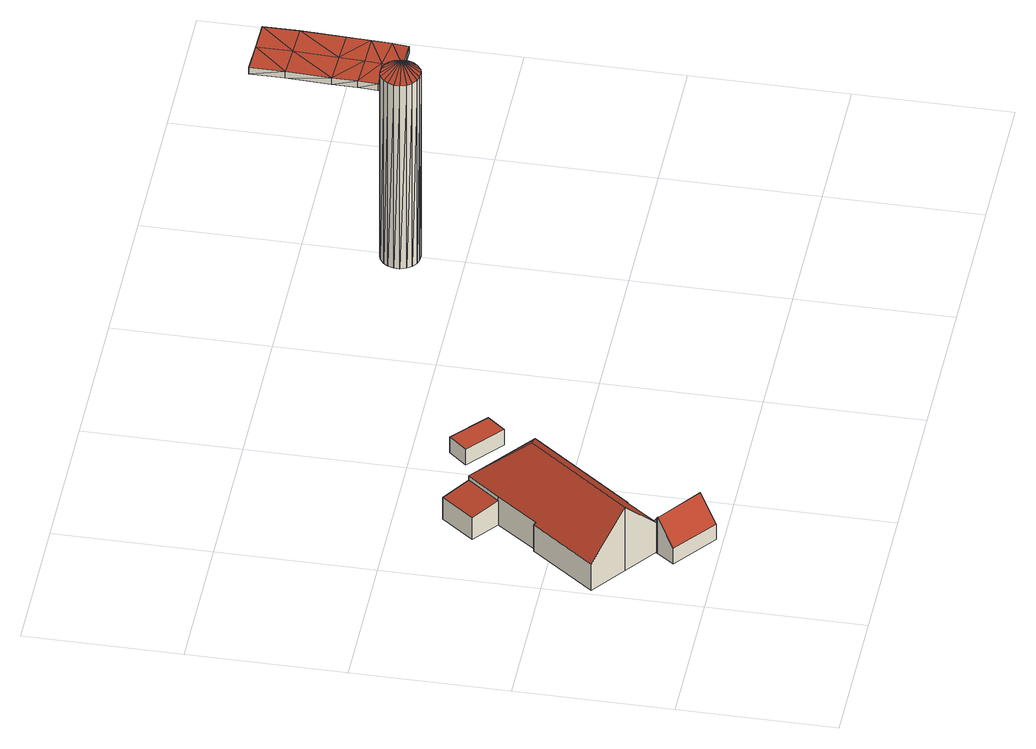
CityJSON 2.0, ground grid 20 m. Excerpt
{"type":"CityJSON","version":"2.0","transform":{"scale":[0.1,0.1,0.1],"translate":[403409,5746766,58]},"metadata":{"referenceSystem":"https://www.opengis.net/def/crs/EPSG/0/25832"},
"CityObjects":{
"building1":{"type":"Building","attributes":{"Gemeindeschluessel":"05515000","Geometrietyp2DReferenz":"3000","function":"31001_2460","roofType":"3100","measuredHeight":5.48},"geometry":[{"type":"Solid","lod":"2","boundaries":[[[[0,1,2,3]],[[4,5,1,0]],[[6,7,5,4]],[[8,9,7,6]],[[10,11,9,8]],[[12,13,11,10]],[[14,15,13,12]],[[3,2,15,14]],[[8,6,4,10]],[[0,3,14,12,10,4]],[[1,5,7,9,11,13,15,2]]]],"semantics":{"surfaces":[{"type":"WallSurface"},{"type":"RoofSurface"},{"type":"GroundSurface"}],"values":[[0,0,0,0,0,0,0,0,1,1,2]]}}]},
"building2":{"type":"Building","attributes":{"Gemeindeschluessel":"05515000","Geometrietyp2DReferenz":"3000","function":"31001_1000"},"address":[{"country":"Germany","locality":"Münster","thoroughfareNumber":"122","thoroughfareName":"Schürhook"}],"children":["building2-1","building2-2"]},
"building2-1":{"type":"BuildingPart","attributes":{"roofType":"2100","measuredHeight":3.71},"parents":["building2"],"geometry":[{"type":"Solid","lod":"2","boundaries":[[[[16,17,18,19]],[[20,21,22,23]],[[19,18,21,20]],[[23,16,19,20]],[[17,22,21,18]],[[17,16,23,22]]]],"semantics":{"surfaces":[{"type":"WallSurface"},{"type":"RoofSurface"},{"type":"GroundSurface"},{"type":"ClosureSurface"}],"values":[[0,0,0,1,2,3]]}}]},
"building2-2":{"type":"BuildingPart","attributes":{"roofType":"5000","measuredHeight":9.75},"parents":["building2"],"geometry":[{"type":"Solid","lod":"2","boundaries":[[[[24,22,25,26]],[[23,22,24]],[[17,16,27]],[[28,29,17,27]],[[30,31,29,28]],[[32,33,31,30]],[[34,35,33,32]],[[36,37,35,34]],[[38,39,37,36]],[[40,41,39,38]],[[42,43,41,40]],[[44,45,43,42]],[[26,25,45,44]],[[38,36,34,32,30,28,46,40]],[[27,46,28]],[[24,26,44,42,40,46,27]],[[22,17,29,31,33,35,37,39,41,43,45,25]],[[23,24,27,16]],[[17,22,23,16]]]],"semantics":{"surfaces":[{"type":"WallSurface"},{"type":"RoofSurface"},{"type":"GroundSurface"},{"type":"ClosureSurface"}],"values":[[0,0,0,0,0,0,0,0,0,0,0,0,0,1,1,1,2,0,3]]}}]},
"building3":{"type":"Building","attributes":{"Gemeindeschluessel":"05515000","Geometrietyp2DReferenz":"3000","function":"31001_2460","roofType":"1000","measuredHeight":2.44},"geometry":[{"type":"Solid","lod":"2","boundaries":[[[[47,48,49,50]],[[51,52,48,47]],[[53,54,52,51]],[[50,49,54,53]],[[51,47,50,53]],[[48,52,54,49]]]],"semantics":{"surfaces":[{"type":"WallSurface"},{"type":"RoofSurface"},{"type":"GroundSurface"}],"values":[[0,0,0,0,1,2]]}}]},
"building4":{"type":"Building","attributes":{"Geometrietyp2DReferenz":"1000","Gemeindeschluessel":"05515000","function":"51002_1251","roofType":"9999","measuredHeight":28.25},"geometry":[{"type":"Solid","lod":"2","boundaries":[[[[55,56,57]],[[56,58,57]],[[59,60,55]],[[60,56,55]],[[61,62,59]],[[62,60,59]],[[63,64,61]],[[64,62,61]],[[65,66,63]],[[66,64,63]],[[67,68,65]],[[68,66,65]],[[69,70,67]],[[70,68,67]],[[71,72,69]],[[72,70,69]],[[73,74,71]],[[74,72,71]],[[75,76,73]],[[76,74,73]],[[77,78,75]],[[78,76,75]],[[79,80,77]],[[80,78,77]],[[81,82,79]],[[82,80,79]],[[83,84,81]],[[84,82,81]],[[85,86,83]],[[86,84,83]],[[87,88,85]],[[88,86,85]],[[89,90,87]],[[90,88,87]],[[91,92,89]],[[92,90,89]],[[93,94,91]],[[94,92,91]],[[57,58,93]],[[58,94,93]],[[58,56,94]],[[56,60,94]],[[60,62,94]],[[62,64,94]],[[64,66,94]],[[66,68,94]],[[68,70,94]],[[70,72,94]],[[72,74,94]],[[74,76,94]],[[76,78,94]],[[78,80,94]],[[80,82,94]],[[82,84,94]],[[84,86,94]],[[86,88,94]],[[88,90,94]],[[90,92,94]],[[55,57,59]],[[57,93,59]],[[93,91,59]],[[91,89,59]],[[89,87,59]],[[87,85,59]],[[85,83,59]],[[83,81,59]],[[81,79,59]],[[79,77,59]],[[77,75,59]],[[75,73,59]],[[73,71,59]],[[71,69,59]],[[69,67,59]],[[67,65,59]],[[65,63,59]],[[63,61,59]]]],"semantics":{"surfaces":[{"type":"WallSurface"},{"type":"GroundSurface"},{"type":"RoofSurface"}],"values":[[0,0,0,0,0,0,0,0,0,0,0,0,0,0,0,0,0,0,0,0,0,0,0,0,0,0,0,0,0,0,0,0,0,0,0,0,0,0,0,0,1,1,1,1,1,1,1,1,1,1,1,1,1,1,1,1,1,1,2,2,2,2,2,2,2,2,2,2,2,2,2,2,2,2,2,2]]}}]},
"building5":{"type":"Building","attributes":{"Geometrietyp2DReferenz":"2000","Gemeindeschluessel":"05515000","function":"53001_1800","roofType":"9999","measuredHeight":1},"geometry":[{"type":"Solid","lod":"2","boundaries":[[[[95,96,97]],[[96,98,97]],[[99,100,95]],[[100,96,95]],[[101,102,99]],[[102,100,99]],[[103,104,101]],[[104,102,101]],[[105,106,103]],[[106,104,103]],[[107,108,105]],[[108,106,105]],[[109,110,107]],[[110,108,107]],[[111,112,109]],[[112,110,109]],[[113,114,111]],[[114,112,111]],[[115,116,113]],[[116,114,113]],[[117,118,115]],[[118,116,115]],[[119,120,117]],[[120,118,117]],[[121,122,119]],[[122,120,119]],[[97,98,121]],[[98,122,121]],[[123,98,96]],[[123,96,100]],[[124,123,100]],[[124,100,102]],[[125,124,104]],[[104,124,102]],[[126,125,104]],[[126,104,106]],[[110,126,106]],[[110,106,108]],[[120,122,98]],[[120,98,123]],[[118,120,123]],[[118,123,124]],[[116,118,125]],[[125,118,124]],[[114,116,126]],[[126,116,125]],[[114,126,110]],[[114,110,112]],[[127,95,97]],[[127,99,95]],[[128,99,127]],[[128,101,99]],[[129,103,128]],[[103,101,128]],[[130,103,129]],[[130,105,103]],[[109,105,130]],[[109,107,105]],[[119,97,121]],[[119,127,97]],[[117,127,119]],[[117,128,127]],[[115,129,117]],[[129,128,117]],[[113,130,115]],[[130,129,115]],[[113,109,130]],[[113,111,109]]]],"semantics":{"surfaces":[{"type":"WallSurface"},{"type":"GroundSurface"},{"type":"RoofSurface"}],"values":[[0,0,0,0,0,0,0,0,0,0,0,0,0,0,0,0,0,0,0,0,0,0,0,0,0,0,0,0,1,1,1,1,1,1,1,1,1,1,1,1,1,1,1,1,1,1,1,1,2,2,2,2,2,2,2,2,2,2,2,2,2,2,2,2,2,2,2,2]]}}]}
},
"vertices":[
[161,50,33],[161,50,10],[106,91,10],[106,91,33],[148,32,65],[148,32,10],[130,9,33],[130,9,10],[74,52,34],[74,52,10],[91,74,65],[91,74,10],[92,75,64],[92,75,10],[94,74,64],[94,74,10],
[143,314,48],[143,314,11],[109,340,11],[109,340,44],[77,298,44],[77,298,11],[110,272,11],[110,272,48],
[110,272,54],[70,219,11],[70,219,54],[143,314,54],[228,248,54],[228,248,11],[128,117,53],[128,117,11],[126,118,55],[126,118,11],[106,91,54],[106,91,11],[94,74,54],[94,74,11],[92,75,56],[92,75,11],[51,106,108],[51,106,11],[6,140,51],[6,140,11],[68,221,51],[68,221,11],[153,238,108],
[216,331,35],[216,331,11],[262,292,11],[262,292,35],[236,354,35],[236,354,11],[281,315,35],[281,315,11],
[622,491,291],[622,491,9],[618,497,291],[618,497,9],[625,483,291],[625,483,9],[625,476,291],[625,476,9],[622,468,291],[622,468,9],[618,462,291],[618,462,9],[611,457,291],[611,457,9],[604,455,291],[604,455,9],[596,455,291],[596,455,9],[589,457,291],[589,457,9],[582,462,291],[582,462,9],[578,468,291],[578,468,9],[575,476,291],[575,476,9],[575,483,291],[575,483,9],[578,491,291],[578,491,9],[582,497,291],[582,497,9],[589,502,291],[589,502,9],[596,504,291],[596,504,9],[604,504,291],[604,504,9],[611,502,291],[611,502,9],
[926,707,72],[926,707,62],[886,708,72],[886,708,62],[925,661,73],[925,661,63],[923,604,73],[923,604,63],[922,573,73],[922,573,63],[921,547,73],[921,547,63],[920,526,72],[920,526,62],[881,527,72],[881,527,62],[841,528,72],[841,528,62],[841,550,73],[841,550,63],[842,575,73],[842,575,63],[843,607,73],[843,607,63],[845,664,73],[845,664,63],[846,709,72],[846,709,62],[885,662,63],[883,606,63],[882,574,63],[881,553,63],[885,662,73],[883,606,73],[882,574,73],[881,553,73]
]}
